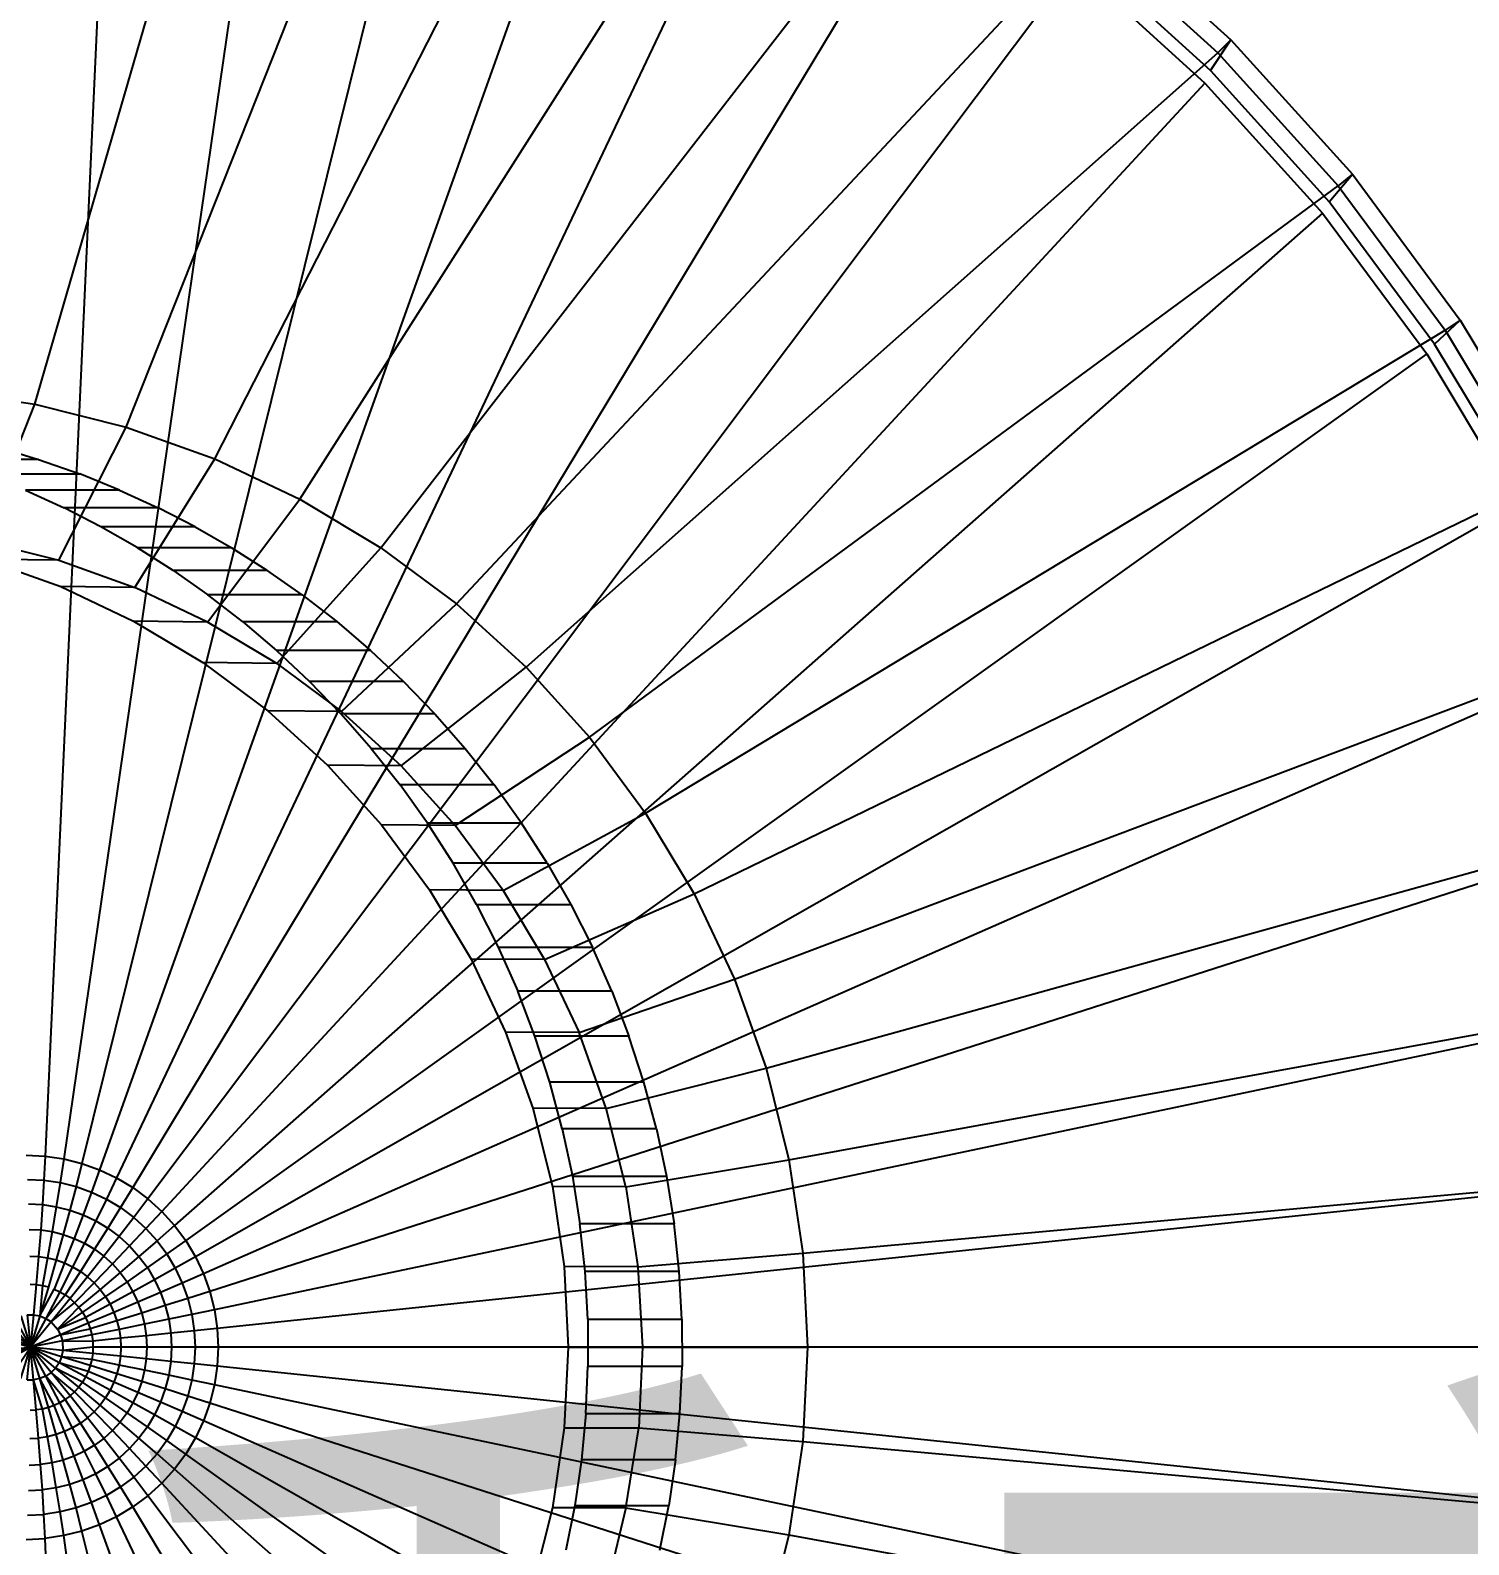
# Model space of a CAD drawing. Extents: x 11992 to 29481, y -6727 to 6811.
# Drawn here: x 12972.57 to 13014.95, y -3612.29 to -3567.68 of the extents above; entities that cross this region are included whole.
import ezdxf

# ---------------------------------------------------------------- set-up
doc = ezdxf.new("R2010")
doc.units = 0
doc.header["$MEASUREMENT"] = 0
doc.layers.get('0').update_dxf_attribs({"color": 8, "linetype": 'CONTINUOUS'})
doc.layers.add('zoylight 0装饰灯', color=6, linetype='CONTINUOUS')
doc.layers.add('zoylight 5回路', color=4, linetype='CONTINUOUS')
doc.styles.get("Standard").update_dxf_attribs({"font": 'arial.ttf'})

msp = doc.modelspace()

# ---------------------------------------------------------------- linework, layer by layer
for p, q in [((12972.701, -3578.695, -1555.559), (12979.989, -3553.593, -1599.218)), ((12975.146, -3554.068, -1609.166), (12973.006, -3600.842, -1656.343)), ((12980.251, -3554.826, -1608.898), (12973.554, -3600.924, -1656.314)), ((12975.394, -3579.37, -1555.418), (12985.115, -3554.879, -1598.95)), ((12985.257, -3556.082, -1608.636), (12974.092, -3601.058, -1656.286)), ((12978.007, -3580.307, -1555.281), (12990.09, -3556.661, -1598.689)), ((12990.116, -3557.823, -1608.381), (12974.614, -3601.245, -1656.258)), ((12980.516, -3581.495, -1555.149), (12994.866, -3558.923, -1598.439)), ((12994.781, -3560.032, -1608.137), (12975.115, -3601.483, -1656.232)), ((12982.896, -3582.924, -1555.024), (12999.398, -3561.643, -1598.201)), ((12999.207, -3562.689, -1607.905), (12975.591, -3601.768, -1656.207)), ((13003.983, -3564.378, -1601.979), (13007.937, -3567.967, -1601.773)), ((12985.126, -3584.579, -1554.908), (13003.642, -3564.795, -1597.979)), ((13003.642, -3564.795, -1597.979), (13007.557, -3568.348, -1597.773)), ((13003.478, -3565.36, -1607.694), (13007.34, -3568.865, -1607.493)), ((13003.352, -3565.767, -1607.688), (12976.036, -3602.099, -1656.184)), ((13003.352, -3565.767, -1607.688), (13007.175, -3569.238, -1607.487)), ((13007.34, -3568.865, -1607.493), (13007.937, -3567.967, -1601.773)), ((13007.937, -3567.967, -1601.773), (13007.557, -3568.348, -1597.773)), ((13007.937, -3567.967, -1601.773), (13011.521, -3571.927, -1601.587)), ((12987.182, -3586.446, -1554.8), (13007.557, -3568.348, -1597.773)), ((13007.557, -3568.348, -1597.773), (13011.105, -3572.269, -1597.587)), ((13007.34, -3568.865, -1607.493), (13010.84, -3572.733, -1607.311)), ((13007.175, -3569.238, -1607.487), (12976.447, -3602.472, -1656.162)), ((13007.175, -3569.238, -1607.487), (13010.641, -3573.067, -1607.306)), ((13010.84, -3572.733, -1607.311), (13011.521, -3571.927, -1601.587)), ((13011.521, -3571.927, -1601.587), (13011.105, -3572.269, -1597.587)), ((13011.521, -3571.927, -1601.587), (13014.699, -3576.219, -1601.423)), ((12989.046, -3588.505, -1554.702), (13011.105, -3572.269, -1597.587)), ((13011.105, -3572.269, -1597.587), (13014.252, -3576.518, -1597.423)), ((13013.944, -3576.924, -1607.151), (13010.84, -3572.733, -1607.311)), ((13010.641, -3573.067, -1607.306), (12976.819, -3602.883, -1656.143)), ((13010.641, -3573.067, -1607.306), (13013.715, -3577.217, -1607.145)), ((12990.699, -3590.738, -1554.615), (13014.252, -3576.518, -1597.423)), ((13013.944, -3576.924, -1607.151), (13014.699, -3576.219, -1601.423)), ((13014.699, -3576.219, -1601.423), (13014.252, -3576.518, -1597.423)), ((13014.252, -3576.518, -1597.423), (13016.969, -3581.057, -1597.28)), ((13014.699, -3576.219, -1601.423), (13017.444, -3580.803, -1601.28)), ((13016.624, -3581.402, -1607.011), (13013.944, -3576.924, -1607.151)), ((13013.715, -3577.217, -1607.145), (12977.149, -3603.329, -1656.126)), ((13013.715, -3577.217, -1607.145), (13016.368, -3581.649, -1607.006)), ((12969.956, -3578.287, -1555.703), (12972.701, -3578.695, -1555.559)), ((12971.112, -3582.717, -1540.533), (12972.701, -3578.695, -1555.559)), ((12972.701, -3578.695, -1555.559), (12975.394, -3579.37, -1555.418)), ((12973.415, -3583.294, -1540.412), (12975.394, -3579.37, -1555.418)), ((12975.394, -3579.37, -1555.418), (12978.007, -3580.307, -1555.281)), ((12971.564, -3579.947, -1500.723), (12972.815, -3580.322, -1500.658)), ((12972.815, -3580.322, -1500.658), (12970.043, -3580.322, -1447.776)), ((12972.815, -3580.322, -1500.658), (12974.029, -3580.75, -1500.594)), ((12975.65, -3584.096, -1540.295), (12978.007, -3580.307, -1555.281)), ((12978.007, -3580.307, -1555.281), (12980.516, -3581.495, -1555.149)), ((12971.257, -3580.75, -1447.712), (12974.029, -3580.75, -1500.594)), ((12975.203, -3581.226, -1500.533), (12974.029, -3580.75, -1500.594)), ((12992.126, -3593.121, -1554.541), (13016.969, -3581.057, -1597.28)), ((12972.432, -3581.226, -1447.651), (12973.564, -3581.746, -1447.591)), ((12975.203, -3581.226, -1500.533), (12972.432, -3581.226, -1447.651)), ((12975.203, -3581.226, -1500.533), (12976.336, -3581.746, -1500.473)), ((12977.796, -3585.112, -1540.182), (12980.516, -3581.495, -1555.149)), ((12980.516, -3581.495, -1555.149), (12982.896, -3582.924, -1555.024)), ((12976.336, -3581.746, -1500.473), (12973.564, -3581.746, -1447.591)), ((12974.653, -3582.308, -1447.534), (12973.564, -3581.746, -1447.591)), ((12977.424, -3582.308, -1500.416), (12976.336, -3581.746, -1500.473)), ((13016.368, -3581.649, -1607.006), (12977.434, -3603.805, -1656.111)), ((12977.424, -3582.308, -1500.416), (12974.653, -3582.308, -1447.534)), ((12975.716, -3582.917, -1447.479), (12974.653, -3582.308, -1447.534)), ((12977.424, -3582.308, -1500.416), (12978.487, -3582.917, -1500.36)), ((12971.112, -3582.717, -1540.533), (12973.415, -3583.294, -1540.412)), ((12971.23, -3583.266, -1498.562), (12973.468, -3584.068, -1498.445)), ((12973.415, -3583.294, -1540.412), (12971.23, -3583.266, -1498.562)), ((12973.415, -3583.294, -1540.412), (12975.65, -3584.096, -1540.295)), ((12975.716, -3582.917, -1447.479), (12976.768, -3583.585, -1447.423)), ((12975.716, -3582.917, -1447.479), (12978.487, -3582.917, -1500.36)), ((12978.487, -3582.917, -1500.36), (12979.54, -3583.585, -1500.305)), ((12979.831, -3586.334, -1540.075), (12982.896, -3582.924, -1555.024)), ((12982.896, -3582.924, -1555.024), (12985.126, -3584.579, -1554.908)), ((12976.768, -3583.585, -1447.423), (12979.54, -3583.585, -1500.305)), ((12976.768, -3583.585, -1447.423), (12977.806, -3584.313, -1447.369)), ((12980.578, -3584.313, -1500.251), (12979.54, -3583.585, -1500.305)), ((12975.65, -3584.096, -1540.295), (12973.468, -3584.068, -1498.445)), ((12973.468, -3584.068, -1498.445), (12975.616, -3585.085, -1498.332)), ((12977.796, -3585.112, -1540.182), (12975.65, -3584.096, -1540.295)), ((12980.578, -3584.313, -1500.251), (12977.806, -3584.313, -1447.369)), ((12978.825, -3585.1, -1447.316), (12977.806, -3584.313, -1447.369)), ((12980.578, -3584.313, -1500.251), (12981.597, -3585.1, -1500.197)), ((12981.738, -3587.749, -1539.976), (12985.126, -3584.579, -1554.908)), ((12985.126, -3584.579, -1554.908), (12987.182, -3586.446, -1554.8)), ((12975.616, -3585.085, -1498.332), (12977.655, -3586.308, -1498.225)), ((12977.796, -3585.112, -1540.182), (12975.616, -3585.085, -1498.332)), ((12979.831, -3586.334, -1540.075), (12977.796, -3585.112, -1540.182)), ((12978.825, -3585.1, -1447.316), (12979.82, -3585.947, -1447.263)), ((12978.825, -3585.1, -1447.316), (12981.597, -3585.1, -1500.197)), ((12981.597, -3585.1, -1500.197), (12982.592, -3585.947, -1500.145)), ((12979.82, -3585.947, -1447.263), (12980.787, -3586.853, -1447.213)), ((12982.592, -3585.947, -1500.145), (12979.82, -3585.947, -1447.263)), ((12982.592, -3585.947, -1500.145), (12983.558, -3586.853, -1500.095)), ((12993.313, -3595.634, -1554.478), (13019.228, -3585.84, -1597.162)), ((12977.655, -3586.308, -1498.225), (12979.564, -3587.726, -1498.125)), ((12979.831, -3586.334, -1540.075), (12977.655, -3586.308, -1498.225)), ((13018.574, -3586.321, -1606.89), (12977.671, -3604.307, -1656.098)), ((12979.831, -3586.334, -1540.075), (12981.738, -3587.749, -1539.976)), ((12980.787, -3586.853, -1447.213), (12981.72, -3587.817, -1447.164)), ((12980.787, -3586.853, -1447.213), (12983.558, -3586.853, -1500.095)), ((12983.497, -3589.346, -1539.883), (12987.182, -3586.446, -1554.8)), ((12984.491, -3587.817, -1500.046), (12983.558, -3586.853, -1500.095)), ((12987.182, -3586.446, -1554.8), (12989.046, -3588.505, -1554.702)), ((12981.738, -3587.749, -1539.976), (12979.564, -3587.726, -1498.125)), ((12979.564, -3587.726, -1498.125), (12981.325, -3589.324, -1498.033)), ((12981.738, -3587.749, -1539.976), (12983.497, -3589.346, -1539.883)), ((12982.615, -3588.837, -1447.117), (12981.72, -3587.817, -1447.164)), ((12984.491, -3587.817, -1500.046), (12981.72, -3587.817, -1447.164)), ((12984.491, -3587.817, -1500.046), (12985.386, -3588.837, -1499.999)), ((12985.09, -3591.107, -1539.799), (12989.046, -3588.505, -1554.702)), ((12989.046, -3588.505, -1554.702), (12990.699, -3590.738, -1554.615)), ((12982.615, -3588.837, -1447.117), (12985.386, -3588.837, -1499.999)), ((12982.615, -3588.837, -1447.117), (12983.467, -3589.911, -1447.072)), ((12985.386, -3588.837, -1499.999), (12986.239, -3589.911, -1499.954)), ((12983.497, -3589.346, -1539.883), (12981.325, -3589.324, -1498.033)), ((12981.325, -3589.324, -1498.033), (12982.921, -3591.088, -1497.95)), ((12985.09, -3591.107, -1539.799), (12983.497, -3589.346, -1539.883)), ((12986.239, -3589.911, -1499.954), (12983.467, -3589.911, -1447.072)), ((12984.272, -3591.037, -1447.03), (12983.467, -3589.911, -1447.072)), ((12987.043, -3591.037, -1499.912), (12986.239, -3589.911, -1499.954)), ((12986.504, -3593.016, -1539.725), (12990.699, -3590.738, -1554.615)), ((12990.699, -3590.738, -1554.615), (12992.126, -3593.121, -1554.541)), ((12994.248, -3598.251, -1554.429), (13021.008, -3590.821, -1597.068)), ((13020.313, -3591.186, -1606.799), (12977.858, -3604.83, -1656.088)), ((12982.921, -3591.088, -1497.95), (12984.336, -3592.999, -1497.875)), ((12985.09, -3591.107, -1539.799), (12982.921, -3591.088, -1497.95)), ((12987.043, -3591.037, -1499.912), (12984.272, -3591.037, -1447.03)), ((12985.024, -3592.211, -1446.991), (12984.272, -3591.037, -1447.03)), ((12986.504, -3593.016, -1539.725), (12985.09, -3591.107, -1539.799)), ((12987.796, -3592.211, -1499.873), (12987.043, -3591.037, -1499.912)), ((12987.796, -3592.211, -1499.873), (12985.024, -3592.211, -1446.991)), ((12985.721, -3593.43, -1446.954), (12985.024, -3592.211, -1446.991)), ((12987.796, -3592.211, -1499.873), (12988.492, -3593.43, -1499.836)), ((12986.504, -3593.016, -1539.725), (12984.336, -3592.999, -1497.875)), ((12984.336, -3592.999, -1497.875), (12985.558, -3595.04, -1497.811)), ((12986.504, -3593.016, -1539.725), (12987.724, -3595.054, -1539.662)), ((12985.721, -3593.43, -1446.954), (12988.492, -3593.43, -1499.836)), ((12985.721, -3593.43, -1446.954), (12986.357, -3594.69, -1446.921)), ((12987.724, -3595.054, -1539.662), (12992.126, -3593.121, -1554.541)), ((12988.492, -3593.43, -1499.836), (12989.129, -3594.69, -1499.803)), ((12992.126, -3593.121, -1554.541), (12993.313, -3595.634, -1554.478)), ((12986.357, -3594.69, -1446.921), (12986.931, -3595.987, -1446.891)), ((12986.357, -3594.69, -1446.921), (12989.129, -3594.69, -1499.803)), ((12989.702, -3595.987, -1499.773), (12989.129, -3594.69, -1499.803)), ((12987.724, -3595.054, -1539.662), (12985.558, -3595.04, -1497.811)), ((12985.558, -3595.04, -1497.811), (12986.574, -3597.192, -1497.758)), ((12987.724, -3595.054, -1539.662), (12988.739, -3597.204, -1539.608)), ((12988.739, -3597.204, -1539.608), (12993.313, -3595.634, -1554.478)), ((12993.313, -3595.634, -1554.478), (12994.248, -3598.251, -1554.429)), ((13021.567, -3596.199, -1606.733), (12977.993, -3605.368, -1656.081)), ((12989.702, -3595.987, -1499.773), (12986.931, -3595.987, -1446.891)), ((12987.438, -3597.314, -1446.864), (12986.931, -3595.987, -1446.891)), ((12989.702, -3595.987, -1499.773), (12990.209, -3597.314, -1499.746)), ((12994.922, -3600.947, -1554.394), (13022.292, -3595.954, -1597.001)), ((12988.739, -3597.204, -1539.608), (12986.574, -3597.192, -1497.758)), ((12986.574, -3597.192, -1497.758), (12987.375, -3599.432, -1497.716)), ((12987.876, -3598.668, -1446.841), (12987.438, -3597.314, -1446.864)), ((12990.209, -3597.314, -1499.746), (12987.438, -3597.314, -1446.864)), ((12989.539, -3599.442, -1539.566), (12988.739, -3597.204, -1539.608)), ((12990.648, -3598.668, -1499.723), (12990.209, -3597.314, -1499.746)), ((12989.539, -3599.442, -1539.566), (12994.248, -3598.251, -1554.429)), ((12994.248, -3598.251, -1554.429), (12994.922, -3600.947, -1554.394)), ((12990.648, -3598.668, -1499.723), (12987.876, -3598.668, -1446.841)), ((12988.244, -3600.043, -1446.822), (12987.876, -3598.668, -1446.841)), ((12991.016, -3600.043, -1499.704), (12990.648, -3598.668, -1499.723)), ((12989.539, -3599.442, -1539.566), (12987.375, -3599.432, -1497.716)), ((12987.375, -3599.432, -1497.716), (12987.952, -3601.741, -1497.686)), ((12990.116, -3601.747, -1539.536), (12989.539, -3599.442, -1539.566)), ((12988.244, -3600.043, -1446.822), (12988.54, -3601.433, -1446.806)), ((12991.016, -3600.043, -1499.704), (12988.244, -3600.043, -1446.822)), ((12991.016, -3600.043, -1499.704), (12991.312, -3601.433, -1499.688)), ((12972.452, -3600.815, -1656.372), (12973.006, -3600.842, -1656.343)), ((12973.006, -3600.842, -1656.343), (12972.97, -3601.55, -1656.996)), ((12973.006, -3600.842, -1656.343), (12973.554, -3600.924, -1656.314)), ((12973.554, -3600.924, -1656.314), (12973.45, -3601.621, -1656.971)), ((12973.554, -3600.924, -1656.314), (12974.092, -3601.058, -1656.286)), ((12974.092, -3601.058, -1656.286), (12973.92, -3601.739, -1656.946)), ((12974.092, -3601.058, -1656.286), (12974.614, -3601.245, -1656.258)), ((12990.116, -3601.747, -1539.536), (12994.922, -3600.947, -1554.394)), ((12994.922, -3600.947, -1554.394), (12995.33, -3603.696, -1554.373)), ((12972.486, -3601.526, -1657.022), (12972.97, -3601.55, -1656.996)), ((12972.97, -3601.55, -1656.996), (12972.927, -3602.271, -1657.537)), ((12972.97, -3601.55, -1656.996), (12973.45, -3601.621, -1656.971)), ((12974.614, -3601.245, -1656.258), (12974.376, -3601.903, -1656.923)), ((12974.614, -3601.245, -1656.258), (12975.115, -3601.483, -1656.232)), ((12975.115, -3601.483, -1656.232), (12974.814, -3602.11, -1656.9)), ((12975.115, -3601.483, -1656.232), (12975.591, -3601.768, -1656.207)), ((13022.324, -3601.311, -1606.693), (12978.074, -3605.917, -1656.077)), ((12988.54, -3601.433, -1446.806), (12988.764, -3602.833, -1446.795)), ((12988.54, -3601.433, -1446.806), (12991.312, -3601.433, -1499.688)), ((12991.312, -3601.433, -1499.688), (12991.535, -3602.833, -1499.677)), ((12995.33, -3603.696, -1554.373), (13023.067, -3601.187, -1596.961)), ((12973.45, -3601.621, -1656.971), (12973.337, -3602.332, -1657.515)), ((12973.45, -3601.621, -1656.971), (12973.92, -3601.739, -1656.946)), ((12973.92, -3601.739, -1656.946), (12973.738, -3602.432, -1657.494)), ((12973.92, -3601.739, -1656.946), (12974.376, -3601.903, -1656.923)), ((12974.376, -3601.903, -1656.923), (12974.127, -3602.572, -1657.474)), ((12974.376, -3601.903, -1656.923), (12974.814, -3602.11, -1656.9)), ((12975.591, -3601.768, -1656.207), (12975.23, -3602.36, -1656.878)), ((12975.591, -3601.768, -1656.207), (12976.036, -3602.099, -1656.184)), ((12987.952, -3601.741, -1497.686), (12988.301, -3604.095, -1497.668)), ((12990.116, -3601.747, -1539.536), (12987.952, -3601.741, -1497.686)), ((12990.116, -3601.747, -1539.536), (12990.465, -3604.098, -1539.518)), ((12972.514, -3602.251, -1657.558), (12972.927, -3602.271, -1657.537)), ((12972.927, -3602.271, -1657.537), (12972.877, -3603.016, -1657.969)), ((12972.927, -3602.271, -1657.537), (12973.337, -3602.332, -1657.515)), ((12973.337, -3602.332, -1657.515), (12973.213, -3603.066, -1657.951)), ((12973.337, -3602.332, -1657.515), (12973.738, -3602.432, -1657.494)), ((12973.738, -3602.432, -1657.494), (12973.543, -3603.149, -1657.934)), ((12973.738, -3602.432, -1657.494), (12974.127, -3602.572, -1657.474)), ((12974.814, -3602.11, -1656.9), (12974.501, -3602.749, -1657.454)), ((12974.814, -3602.11, -1656.9), (12975.23, -3602.36, -1656.878)), ((12975.23, -3602.36, -1656.878), (12974.856, -3602.962, -1657.435)), ((12975.23, -3602.36, -1656.878), (12975.619, -3602.649, -1656.857)), ((12976.036, -3602.099, -1656.184), (12975.619, -3602.649, -1656.857)), ((12976.447, -3602.472, -1656.162), (12975.978, -3602.975, -1656.839)), ((12976.036, -3602.099, -1656.184), (12976.447, -3602.472, -1656.162)), ((12976.447, -3602.472, -1656.162), (12976.819, -3602.883, -1656.143)), ((12974.127, -3602.572, -1657.474), (12973.864, -3603.264, -1657.917)), ((12974.127, -3602.572, -1657.474), (12974.501, -3602.749, -1657.454)), ((12974.501, -3602.749, -1657.454), (12974.171, -3603.409, -1657.901)), ((12974.501, -3602.749, -1657.454), (12974.856, -3602.962, -1657.435)), ((12975.619, -3602.649, -1656.857), (12975.188, -3603.209, -1657.418)), ((12975.619, -3602.649, -1656.857), (12975.978, -3602.975, -1656.839)), ((12976.819, -3602.883, -1656.143), (12976.304, -3603.334, -1656.822)), ((12976.819, -3602.883, -1656.143), (12977.149, -3603.329, -1656.126)), ((12988.914, -3604.237, -1446.787), (12988.764, -3602.833, -1446.795)), ((12991.535, -3602.833, -1499.677), (12988.764, -3602.833, -1446.795)), ((12991.686, -3604.237, -1499.669), (12991.535, -3602.833, -1499.677)), ((12972.537, -3602.999, -1657.986), (12972.877, -3603.016, -1657.969)), ((12972.877, -3603.016, -1657.969), (12972.817, -3603.797, -1658.297)), ((12972.877, -3603.016, -1657.969), (12973.213, -3603.066, -1657.951)), ((12973.213, -3603.066, -1657.951), (12973.077, -3603.836, -1658.284)), ((12973.213, -3603.066, -1657.951), (12973.543, -3603.149, -1657.934)), ((12973.543, -3603.149, -1657.934), (12973.333, -3603.9, -1658.27)), ((12973.543, -3603.149, -1657.934), (12973.864, -3603.264, -1657.917)), ((12973.864, -3603.264, -1657.917), (12973.581, -3603.988, -1658.257)), ((12973.864, -3603.264, -1657.917), (12974.171, -3603.409, -1657.901)), ((12974.856, -3602.962, -1657.435), (12974.463, -3603.584, -1657.885)), ((12975.188, -3603.209, -1657.418), (12974.737, -3603.787, -1657.871)), ((12974.856, -3602.962, -1657.435), (12975.188, -3603.209, -1657.418)), ((12975.188, -3603.209, -1657.418), (12975.495, -3603.487, -1657.402)), ((12975.978, -3602.975, -1656.839), (12975.495, -3603.487, -1657.402)), ((12976.304, -3603.334, -1656.822), (12975.773, -3603.794, -1657.387)), ((12975.978, -3602.975, -1656.839), (12976.304, -3603.334, -1656.822)), ((12976.304, -3603.334, -1656.822), (12976.592, -3603.724, -1656.806)), ((12977.149, -3603.329, -1656.126), (12976.592, -3603.724, -1656.806)), ((12977.149, -3603.329, -1656.126), (12977.434, -3603.805, -1656.111)), ((12972.554, -3603.784, -1658.311), (12972.817, -3603.797, -1658.297)), ((12972.817, -3603.797, -1658.297), (12972.747, -3604.625, -1658.527)), ((12972.817, -3603.797, -1658.297), (12973.077, -3603.836, -1658.284)), ((12974.171, -3603.409, -1657.901), (12973.819, -3604.101, -1658.245)), ((12974.463, -3603.584, -1657.885), (12974.045, -3604.237, -1658.233)), ((12974.171, -3603.409, -1657.901), (12974.463, -3603.584, -1657.885)), ((12974.737, -3603.787, -1657.871), (12974.257, -3604.394, -1658.222)), ((12974.463, -3603.584, -1657.885), (12974.737, -3603.787, -1657.871)), ((12974.737, -3603.787, -1657.871), (12974.989, -3604.016, -1657.858)), ((12975.495, -3603.487, -1657.402), (12974.989, -3604.016, -1657.858)), ((12975.773, -3603.794, -1657.387), (12975.217, -3604.269, -1657.846)), ((12975.495, -3603.487, -1657.402), (12975.773, -3603.794, -1657.387)), ((12975.773, -3603.794, -1657.387), (12976.019, -3604.127, -1657.375)), ((12976.592, -3603.724, -1656.806), (12976.019, -3604.127, -1657.375)), ((12976.592, -3603.724, -1656.806), (12976.842, -3604.141, -1656.793)), ((12977.434, -3603.805, -1656.111), (12976.842, -3604.141, -1656.793)), ((12977.434, -3603.805, -1656.111), (12977.671, -3604.307, -1656.098)), ((12990.465, -3604.098, -1539.518), (12995.33, -3603.696, -1554.373)), ((12995.33, -3603.696, -1554.373), (12995.466, -3606.472, -1554.366)), ((12973.077, -3603.836, -1658.284), (12972.927, -3604.652, -1658.518)), ((12973.077, -3603.836, -1658.284), (12973.333, -3603.9, -1658.27)), ((12973.333, -3603.9, -1658.27), (12973.103, -3604.696, -1658.509)), ((12973.581, -3603.988, -1658.257), (12973.275, -3604.758, -1658.5)), ((12973.333, -3603.9, -1658.27), (12973.581, -3603.988, -1658.257)), ((12973.819, -3604.101, -1658.245), (12973.439, -3604.835, -1658.491)), ((12973.581, -3603.988, -1658.257), (12973.819, -3604.101, -1658.245)), ((12974.045, -3604.237, -1658.233), (12973.595, -3604.929, -1658.483)), ((12973.819, -3604.101, -1658.245), (12974.045, -3604.237, -1658.233)), ((12974.045, -3604.237, -1658.233), (12974.257, -3604.394, -1658.222)), ((12974.989, -3604.016, -1657.858), (12974.452, -3604.571, -1658.211)), ((12975.217, -3604.269, -1657.846), (12974.629, -3604.767, -1658.202)), ((12974.989, -3604.016, -1657.858), (12975.217, -3604.269, -1657.846)), ((12975.217, -3604.269, -1657.846), (12975.42, -3604.543, -1657.835)), ((12976.019, -3604.127, -1657.375), (12975.42, -3604.543, -1657.835)), ((12976.019, -3604.127, -1657.375), (12976.232, -3604.482, -1657.363)), ((12976.842, -3604.141, -1656.793), (12976.232, -3604.482, -1657.363)), ((12976.842, -3604.141, -1656.793), (12977.049, -3604.579, -1656.782)), ((12988.301, -3604.095, -1497.668), (12988.417, -3606.472, -1497.661)), ((12990.465, -3604.098, -1539.518), (12988.301, -3604.095, -1497.668)), ((12991.686, -3604.237, -1499.669), (12988.914, -3604.237, -1446.787)), ((12988.993, -3605.64, -1446.783), (12988.914, -3604.237, -1446.787)), ((12990.465, -3604.098, -1539.518), (12990.611, -3606.472, -1539.51)), ((12991.764, -3605.64, -1499.665), (12991.686, -3604.237, -1499.669)), ((12972.566, -3604.616, -1658.537), (12972.747, -3604.625, -1658.527)), ((12972.747, -3604.625, -1658.527), (12972.667, -3605.513, -1658.664)), ((12972.747, -3604.625, -1658.527), (12972.927, -3604.652, -1658.518)), ((12972.927, -3604.652, -1658.518), (12972.852, -3605.55, -1658.654)), ((12973.103, -3604.696, -1658.509), (12972.852, -3605.55, -1658.654)), ((12972.927, -3604.652, -1658.518), (12973.103, -3604.696, -1658.509)), ((12974.257, -3604.394, -1658.222), (12973.741, -3605.038, -1658.475)), ((12974.452, -3604.571, -1658.211), (12973.876, -3605.16, -1658.468)), ((12974.257, -3604.394, -1658.222), (12974.452, -3604.571, -1658.211)), ((12974.452, -3604.571, -1658.211), (12974.629, -3604.767, -1658.202)), ((12975.42, -3604.543, -1657.835), (12974.786, -3604.979, -1658.194)), ((12975.42, -3604.543, -1657.835), (12975.595, -3604.835, -1657.826)), ((12976.232, -3604.482, -1657.363), (12975.595, -3604.835, -1657.826)), ((12976.232, -3604.482, -1657.363), (12976.409, -3604.856, -1657.354)), ((12977.049, -3604.579, -1656.782), (12976.409, -3604.856, -1657.354)), ((12977.671, -3604.307, -1656.098), (12977.049, -3604.579, -1656.782)), ((12977.049, -3604.579, -1656.782), (12977.212, -3605.036, -1656.774)), ((12977.671, -3604.307, -1656.098), (12977.858, -3604.83, -1656.088)), ((12972.852, -3605.55, -1658.654), (12973.275, -3604.758, -1658.5)), ((12973.439, -3604.835, -1658.491), (12973.026, -3605.622, -1658.645)), ((12973.026, -3605.622, -1658.645), (12973.595, -3604.929, -1658.483)), ((12973.741, -3605.038, -1658.475), (12973.183, -3605.727, -1658.637)), ((12973.183, -3605.727, -1658.637), (12973.876, -3605.16, -1658.468)), ((12973.275, -3604.758, -1658.5), (12973.439, -3604.835, -1658.491)), ((12973.439, -3604.835, -1658.491), (12973.595, -3604.929, -1658.483)), ((12973.595, -3604.929, -1658.483), (12973.741, -3605.038, -1658.475)), ((12973.741, -3605.038, -1658.475), (12973.876, -3605.16, -1658.468)), ((12973.876, -3605.16, -1658.468), (12973.998, -3605.295, -1658.462)), ((12974.629, -3604.767, -1658.202), (12973.998, -3605.295, -1658.462)), ((12974.786, -3604.979, -1658.194), (12974.106, -3605.441, -1658.456)), ((12974.629, -3604.767, -1658.202), (12974.786, -3604.979, -1658.194)), ((12974.786, -3604.979, -1658.194), (12974.921, -3605.205, -1658.187)), ((12975.595, -3604.835, -1657.826), (12974.921, -3605.205, -1658.187)), ((12975.741, -3605.143, -1657.818), (12975.034, -3605.443, -1658.181)), ((12975.595, -3604.835, -1657.826), (12975.741, -3605.143, -1657.818)), ((12976.409, -3604.856, -1657.354), (12975.741, -3605.143, -1657.818)), ((12975.741, -3605.143, -1657.818), (12975.855, -3605.464, -1657.812)), ((12976.409, -3604.856, -1657.354), (12976.548, -3605.246, -1657.347)), ((12977.212, -3605.036, -1656.774), (12976.548, -3605.246, -1657.347)), ((12977.858, -3604.83, -1656.088), (12977.212, -3605.036, -1656.774)), ((12977.212, -3605.036, -1656.774), (12977.33, -3605.507, -1656.768)), ((12977.858, -3604.83, -1656.088), (12977.993, -3605.368, -1656.081)), ((12972.293, -3605.55, -1658.683), (12972.575, -3606.472, -1658.712)), ((12972.478, -3605.513, -1658.674), (12972.667, -3605.513, -1658.664)), ((12972.478, -3605.513, -1658.674), (12972.575, -3606.472, -1658.712)), ((12972.667, -3605.513, -1658.664), (12972.575, -3606.472, -1658.712)), ((12972.852, -3605.55, -1658.654), (12972.575, -3606.472, -1658.712)), ((12972.667, -3605.513, -1658.664), (12972.852, -3605.55, -1658.654)), ((12972.852, -3605.55, -1658.654), (12973.026, -3605.622, -1658.645)), ((12973.998, -3605.295, -1658.462), (12973.372, -3605.937, -1658.627)), ((12974.106, -3605.441, -1658.456), (12973.372, -3605.937, -1658.627)), ((12973.372, -3605.937, -1658.627), (12974.2, -3605.597, -1658.451)), ((12973.998, -3605.295, -1658.462), (12974.106, -3605.441, -1658.456)), ((12974.106, -3605.441, -1658.456), (12974.2, -3605.597, -1658.451)), ((12974.921, -3605.205, -1658.187), (12974.2, -3605.597, -1658.451)), ((12974.2, -3605.597, -1658.451), (12974.277, -3605.762, -1658.447)), ((12975.034, -3605.443, -1658.181), (12974.277, -3605.762, -1658.447)), ((12974.921, -3605.205, -1658.187), (12975.034, -3605.443, -1658.181)), ((12975.034, -3605.443, -1658.181), (12975.122, -3605.692, -1658.176)), ((12975.855, -3605.464, -1657.812), (12975.122, -3605.692, -1658.176)), ((12976.548, -3605.246, -1657.347), (12975.855, -3605.464, -1657.812)), ((12975.855, -3605.464, -1657.812), (12975.938, -3605.794, -1657.808)), ((12976.548, -3605.246, -1657.347), (12976.649, -3605.648, -1657.342)), ((12977.33, -3605.507, -1656.768), (12976.649, -3605.648, -1657.342)), ((12977.993, -3605.368, -1656.081), (12977.33, -3605.507, -1656.768)), ((12977.33, -3605.507, -1656.768), (12977.401, -3605.987, -1656.764)), ((12977.993, -3605.368, -1656.081), (12978.074, -3605.917, -1656.077)), ((12971.724, -3606.018, -1658.713), (12972.575, -3606.472, -1658.712)), ((12971.829, -3605.861, -1658.708), (12972.575, -3606.472, -1658.712)), ((12971.962, -3605.727, -1658.701), (12972.575, -3606.472, -1658.712)), ((12972.119, -3605.622, -1658.693), (12972.575, -3606.472, -1658.712)), ((12973.026, -3605.622, -1658.645), (12972.575, -3606.472, -1658.712)), ((12973.183, -3605.727, -1658.637), (12972.575, -3606.472, -1658.712)), ((12973.026, -3605.622, -1658.645), (12973.183, -3605.727, -1658.637)), ((12973.183, -3605.727, -1658.637), (12973.372, -3605.937, -1658.627)), ((12973.372, -3605.937, -1658.627), (12973.461, -3606.103, -1658.622)), ((12974.277, -3605.762, -1658.447), (12973.461, -3606.103, -1658.622)), ((12973.461, -3606.103, -1658.622), (12974.339, -3605.933, -1658.444)), ((12974.277, -3605.762, -1658.447), (12974.339, -3605.933, -1658.444)), ((12975.122, -3605.692, -1658.176), (12974.339, -3605.933, -1658.444)), ((12974.339, -3605.933, -1658.444), (12974.383, -3606.11, -1658.442)), ((12975.186, -3605.947, -1658.173), (12974.383, -3606.11, -1658.442)), ((12975.122, -3605.692, -1658.176), (12975.186, -3605.947, -1658.173)), ((12975.938, -3605.794, -1657.808), (12975.186, -3605.947, -1658.173)), ((12975.186, -3605.947, -1658.173), (12975.225, -3606.208, -1658.171)), ((12976.649, -3605.648, -1657.342), (12975.938, -3605.794, -1657.808)), ((12975.938, -3605.794, -1657.808), (12975.988, -3606.131, -1657.806)), ((12976.649, -3605.648, -1657.342), (12976.709, -3606.058, -1657.338)), ((12977.401, -3605.987, -1656.764), (12976.709, -3606.058, -1657.338)), ((12978.074, -3605.917, -1656.077), (12977.401, -3605.987, -1656.764)), ((12977.401, -3605.987, -1656.764), (12977.425, -3606.472, -1656.763)), ((12978.074, -3605.917, -1656.077), (12978.101, -3606.472, -1656.076)), ((12988.993, -3605.64, -1446.783), (12991.764, -3605.64, -1499.665)), ((12988.993, -3605.64, -1446.783), (12988.999, -3607.035, -1446.782)), ((12991.764, -3605.64, -1499.665), (12991.771, -3607.035, -1499.664)), ((12971.615, -3606.566, -1658.719), (12972.575, -3606.472, -1658.712)), ((12971.652, -3606.192, -1658.717), (12972.575, -3606.472, -1658.712)), ((12971.652, -3606.751, -1658.717), (12972.575, -3606.472, -1658.712)), ((12971.724, -3606.926, -1658.713), (12972.575, -3606.472, -1658.712)), ((12972.038, -3607.273, -1658.697), (12972.575, -3606.472, -1658.712)), ((12972.293, -3607.394, -1658.683), (12972.575, -3606.472, -1658.712)), ((12972.478, -3607.43, -1658.674), (12972.575, -3606.472, -1658.712)), ((12973.461, -3606.103, -1658.622), (12972.575, -3606.472, -1658.712)), ((12973.516, -3606.284, -1658.619), (12972.575, -3606.472, -1658.712)), ((12973.421, -3606.926, -1658.624), (12972.575, -3606.472, -1658.712)), ((12973.026, -3607.321, -1658.645), (12972.575, -3606.472, -1658.712)), ((12972.667, -3607.43, -1658.664), (12972.575, -3606.472, -1658.712)), ((12973.53, -3606.566, -1658.619), (12972.575, -3606.472, -1658.712)), ((12973.316, -3607.083, -1658.63), (12972.575, -3606.472, -1658.712)), ((12972.852, -3607.394, -1658.654), (12972.575, -3606.472, -1658.712)), ((12973.493, -3606.751, -1658.621), (12972.575, -3606.472, -1658.712)), ((12973.183, -3607.216, -1658.637), (12972.575, -3606.472, -1658.712)), ((12973.461, -3606.103, -1658.622), (12973.516, -3606.284, -1658.619)), ((12974.383, -3606.11, -1658.442), (12973.516, -3606.284, -1658.619)), ((12973.516, -3606.284, -1658.619), (12973.53, -3606.566, -1658.619)), ((12973.516, -3606.284, -1658.619), (12974.409, -3606.29, -1658.44)), ((12974.418, -3606.472, -1658.44), (12973.53, -3606.566, -1658.619)), ((12974.383, -3606.11, -1658.442), (12974.409, -3606.29, -1658.44)), ((12975.225, -3606.208, -1658.171), (12974.409, -3606.29, -1658.44)), ((12974.409, -3606.29, -1658.44), (12974.418, -3606.472, -1658.44)), ((12974.418, -3606.472, -1658.44), (12974.409, -3606.654, -1658.44)), ((12977.425, -3606.472, -1656.763), (12974.418, -3606.472, -1658.44)), ((12975.988, -3606.131, -1657.806), (12975.225, -3606.208, -1658.171)), ((12975.225, -3606.208, -1658.171), (12975.238, -3606.472, -1658.17)), ((12975.238, -3606.472, -1658.17), (12975.225, -3606.735, -1658.171)), ((12976.709, -3606.058, -1657.338), (12975.988, -3606.131, -1657.806)), ((12975.988, -3606.131, -1657.806), (12976.004, -3606.472, -1657.805)), ((12976.004, -3606.472, -1657.805), (12975.988, -3606.812, -1657.806)), ((12976.709, -3606.058, -1657.338), (12976.73, -3606.472, -1657.337)), ((12976.73, -3606.472, -1657.337), (12976.709, -3606.886, -1657.338)), ((12977.425, -3606.472, -1656.763), (12977.401, -3606.957, -1656.764)), ((13022.577, -3606.472, -1606.68), (12977.425, -3606.472, -1656.763)), ((12978.101, -3606.472, -1656.076), (12978.074, -3607.026, -1656.077)), ((12988.417, -3606.472, -1497.661), (12988.301, -3608.849, -1497.668)), ((12988.417, -3606.472, -1497.661), (12995.466, -3606.472, -1554.366)), ((12990.611, -3606.472, -1539.51), (12990.494, -3608.849, -1539.517)), ((12995.466, -3606.472, -1554.366), (12995.33, -3609.248, -1554.373)), ((13022.895, -3606.472, -1606.686), (12995.466, -3606.472, -1554.366)), ((12973.421, -3606.926, -1658.624), (12973.316, -3607.083, -1658.63)), ((12973.493, -3606.751, -1658.621), (12973.421, -3606.926, -1658.624)), ((12974.199, -3607.346, -1658.451), (12973.421, -3606.926, -1658.624)), ((12974.277, -3607.182, -1658.447), (12973.421, -3606.926, -1658.624)), ((12973.53, -3606.566, -1658.619), (12973.493, -3606.751, -1658.621)), ((12974.383, -3606.834, -1658.442), (12973.493, -3606.751, -1658.621)), ((12974.338, -3607.01, -1658.444), (12973.493, -3606.751, -1658.621)), ((12974.409, -3606.654, -1658.44), (12973.53, -3606.566, -1658.619)), ((12974.383, -3606.834, -1658.442), (12974.338, -3607.01, -1658.444)), ((12974.409, -3606.654, -1658.44), (12974.383, -3606.834, -1658.442)), ((12975.186, -3606.996, -1658.173), (12974.383, -3606.834, -1658.442)), ((12975.225, -3606.735, -1658.171), (12974.409, -3606.654, -1658.44)), ((12975.225, -3606.735, -1658.171), (12975.186, -3606.996, -1658.173)), ((12975.988, -3606.812, -1657.806), (12975.225, -3606.735, -1658.171)), ((12975.988, -3606.812, -1657.806), (12975.938, -3607.149, -1657.808)), ((12976.709, -3606.886, -1657.338), (12975.988, -3606.812, -1657.806)), ((12976.709, -3606.886, -1657.338), (12976.649, -3607.295, -1657.342)), ((12977.401, -3606.957, -1656.764), (12976.709, -3606.886, -1657.338)), ((12973.026, -3607.321, -1658.645), (12972.852, -3607.394, -1658.654)), ((12973.183, -3607.216, -1658.637), (12973.026, -3607.321, -1658.645)), ((12973.439, -3608.108, -1658.491), (12973.026, -3607.321, -1658.645)), ((12973.595, -3608.014, -1658.483), (12973.026, -3607.321, -1658.645)), ((12973.316, -3607.083, -1658.63), (12973.183, -3607.216, -1658.637)), ((12973.876, -3607.784, -1658.468), (12973.183, -3607.216, -1658.637)), ((12973.741, -3607.906, -1658.475), (12973.183, -3607.216, -1658.637)), ((12974.106, -3607.503, -1658.456), (12973.316, -3607.083, -1658.63)), ((12973.998, -3607.649, -1658.462), (12973.316, -3607.083, -1658.63)), ((12974.199, -3607.346, -1658.451), (12974.106, -3607.503, -1658.456)), ((12974.277, -3607.182, -1658.447), (12974.199, -3607.346, -1658.451)), ((12974.921, -3607.739, -1658.187), (12974.199, -3607.346, -1658.451)), ((12974.338, -3607.01, -1658.444), (12974.277, -3607.182, -1658.447)), ((12975.033, -3607.5, -1658.181), (12974.277, -3607.182, -1658.447)), ((12975.122, -3607.252, -1658.176), (12974.338, -3607.01, -1658.444)), ((12975.122, -3607.252, -1658.176), (12975.033, -3607.5, -1658.181)), ((12975.186, -3606.996, -1658.173), (12975.122, -3607.252, -1658.176)), ((12975.855, -3607.48, -1657.812), (12975.122, -3607.252, -1658.176)), ((12975.938, -3607.149, -1657.808), (12975.186, -3606.996, -1658.173)), ((12975.938, -3607.149, -1657.808), (12975.855, -3607.48, -1657.812)), ((12976.649, -3607.295, -1657.342), (12975.938, -3607.149, -1657.808)), ((12976.649, -3607.295, -1657.342), (12976.548, -3607.697, -1657.347)), ((12977.33, -3607.437, -1656.768), (12976.649, -3607.295, -1657.342)), ((12977.401, -3606.957, -1656.764), (12977.33, -3607.437, -1656.768)), ((12978.074, -3607.026, -1656.077), (12977.401, -3606.957, -1656.764)), ((12978.074, -3607.026, -1656.077), (12977.993, -3607.575, -1656.081)), ((13022.324, -3611.633, -1606.693), (12978.074, -3607.026, -1656.077)), ((12988.936, -3608.418, -1446.786), (12988.999, -3607.035, -1446.782)), ((12991.771, -3607.035, -1499.664), (12988.999, -3607.035, -1446.782)), ((12991.708, -3608.418, -1499.668), (12991.771, -3607.035, -1499.664)), ((12972.478, -3607.43, -1658.674), (12972.667, -3607.43, -1658.664)), ((12972.852, -3607.394, -1658.654), (12972.667, -3607.43, -1658.664)), ((12972.747, -3608.318, -1658.527), (12972.667, -3607.43, -1658.664)), ((12972.927, -3608.291, -1658.518), (12972.667, -3607.43, -1658.664)), ((12973.103, -3608.247, -1658.509), (12972.852, -3607.394, -1658.654)), ((12973.274, -3608.186, -1658.5), (12972.852, -3607.394, -1658.654)), ((12973.876, -3607.784, -1658.468), (12973.741, -3607.906, -1658.475)), ((12973.998, -3607.649, -1658.462), (12973.876, -3607.784, -1658.468)), ((12974.452, -3608.372, -1658.211), (12973.876, -3607.784, -1658.468)), ((12974.106, -3607.503, -1658.456), (12973.998, -3607.649, -1658.462)), ((12974.628, -3608.177, -1658.202), (12973.998, -3607.649, -1658.462)), ((12974.785, -3607.965, -1658.194), (12974.106, -3607.503, -1658.456)), ((12974.921, -3607.739, -1658.187), (12974.785, -3607.965, -1658.194)), ((12975.033, -3607.5, -1658.181), (12974.921, -3607.739, -1658.187)), ((12975.595, -3608.109, -1657.826), (12974.921, -3607.739, -1658.187)), ((12975.74, -3607.801, -1657.818), (12975.033, -3607.5, -1658.181)), ((12975.74, -3607.801, -1657.818), (12975.595, -3608.109, -1657.826)), ((12975.855, -3607.48, -1657.812), (12975.74, -3607.801, -1657.818)), ((12976.409, -3608.087, -1657.354), (12975.74, -3607.801, -1657.818)), ((12976.548, -3607.697, -1657.347), (12975.855, -3607.48, -1657.812)), ((12976.548, -3607.697, -1657.347), (12976.409, -3608.087, -1657.354)), ((12977.212, -3607.907, -1656.774), (12976.548, -3607.697, -1657.347)), ((12977.33, -3607.437, -1656.768), (12977.212, -3607.907, -1656.774)), ((12977.993, -3607.575, -1656.081), (12977.33, -3607.437, -1656.768)), ((12977.993, -3607.575, -1656.081), (12977.858, -3608.114, -1656.088)), ((13021.567, -3616.745, -1606.733), (12977.993, -3607.575, -1656.081)), ((12973.103, -3608.247, -1658.509), (12972.927, -3608.291, -1658.518)), ((12973.274, -3608.186, -1658.5), (12973.103, -3608.247, -1658.509)), ((12973.333, -3609.044, -1658.27), (12973.103, -3608.247, -1658.509)), ((12973.439, -3608.108, -1658.491), (12973.274, -3608.186, -1658.5)), ((12973.581, -3608.955, -1658.257), (12973.274, -3608.186, -1658.5)), ((12973.595, -3608.014, -1658.483), (12973.439, -3608.108, -1658.491)), ((12973.819, -3608.842, -1658.245), (12973.439, -3608.108, -1658.491)), ((12973.741, -3607.906, -1658.475), (12973.595, -3608.014, -1658.483)), ((12974.045, -3608.707, -1658.233), (12973.595, -3608.014, -1658.483)), ((12974.256, -3608.55, -1658.222), (12973.741, -3607.906, -1658.475)), ((12974.628, -3608.177, -1658.202), (12974.452, -3608.372, -1658.211)), ((12974.785, -3607.965, -1658.194), (12974.628, -3608.177, -1658.202)), ((12975.217, -3608.675, -1657.846), (12974.628, -3608.177, -1658.202)), ((12975.42, -3608.401, -1657.835), (12974.785, -3607.965, -1658.194)), ((12975.595, -3608.109, -1657.826), (12975.42, -3608.401, -1657.835)), ((12976.232, -3608.462, -1657.363), (12975.595, -3608.109, -1657.826)), ((12976.409, -3608.087, -1657.354), (12976.232, -3608.462, -1657.363)), ((12977.049, -3608.364, -1656.782), (12976.409, -3608.087, -1657.354)), ((12977.212, -3607.907, -1656.774), (12977.049, -3608.364, -1656.782)), ((12977.858, -3608.114, -1656.088), (12977.212, -3607.907, -1656.774)), ((12977.858, -3608.114, -1656.088), (12977.671, -3608.637, -1656.098)), ((13020.313, -3621.757, -1606.799), (12977.858, -3608.114, -1656.088)), ((12972.565, -3608.327, -1658.537), (12972.747, -3608.318, -1658.527)), ((12972.927, -3608.291, -1658.518), (12972.747, -3608.318, -1658.527)), ((12972.817, -3609.147, -1658.297), (12972.747, -3608.318, -1658.527)), ((12973.077, -3609.108, -1658.283), (12972.927, -3608.291, -1658.518)), ((12974.045, -3608.707, -1658.233), (12973.819, -3608.842, -1658.245)), ((12974.256, -3608.55, -1658.222), (12974.045, -3608.707, -1658.233)), ((12974.463, -3609.359, -1657.885), (12974.045, -3608.707, -1658.233)), ((12974.452, -3608.372, -1658.211), (12974.256, -3608.55, -1658.222)), ((12974.736, -3609.156, -1657.871), (12974.256, -3608.55, -1658.222)), ((12974.989, -3608.927, -1657.858), (12974.452, -3608.372, -1658.211)), ((12975.217, -3608.675, -1657.846), (12974.989, -3608.927, -1657.858)), ((12975.42, -3608.401, -1657.835), (12975.217, -3608.675, -1657.846)), ((12975.773, -3609.15, -1657.387), (12975.217, -3608.675, -1657.846)), ((12976.019, -3608.817, -1657.374), (12975.42, -3608.401, -1657.835)), ((12976.232, -3608.462, -1657.363), (12976.019, -3608.817, -1657.374)), ((12976.841, -3608.803, -1656.793), (12976.232, -3608.462, -1657.363)), ((12977.049, -3608.364, -1656.782), (12976.841, -3608.803, -1656.793)), ((12977.671, -3608.637, -1656.098), (12977.049, -3608.364, -1656.782)), ((12977.671, -3608.637, -1656.098), (12977.434, -3609.138, -1656.111)), ((13018.574, -3626.623, -1606.89), (12977.671, -3608.637, -1656.098)), ((12988.936, -3608.418, -1446.786), (12988.805, -3609.783, -1446.793)), ((12988.936, -3608.418, -1446.786), (12991.708, -3608.418, -1499.668)), ((12991.577, -3609.783, -1499.674), (12991.708, -3608.418, -1499.668)), ((12972.554, -3609.16, -1658.311), (12972.817, -3609.147, -1658.297)), ((12973.077, -3609.108, -1658.283), (12972.817, -3609.147, -1658.297)), ((12972.876, -3609.928, -1657.969), (12972.817, -3609.147, -1658.297)), ((12973.333, -3609.044, -1658.27), (12973.077, -3609.108, -1658.283)), ((12973.213, -3609.878, -1657.951), (12973.077, -3609.108, -1658.283)), ((12973.581, -3608.955, -1658.257), (12973.333, -3609.044, -1658.27)), ((12973.543, -3609.795, -1657.934), (12973.333, -3609.044, -1658.27)), ((12973.819, -3608.842, -1658.245), (12973.581, -3608.955, -1658.257)), ((12973.864, -3609.68, -1657.917), (12973.581, -3608.955, -1658.257)), ((12974.171, -3609.534, -1657.901), (12973.819, -3608.842, -1658.245)), ((12974.736, -3609.156, -1657.871), (12974.463, -3609.359, -1657.885)), ((12974.989, -3608.927, -1657.858), (12974.736, -3609.156, -1657.871)), ((12975.188, -3609.735, -1657.418), (12974.736, -3609.156, -1657.871)), ((12975.495, -3609.457, -1657.402), (12974.989, -3608.927, -1657.858)), ((12975.773, -3609.15, -1657.387), (12975.495, -3609.457, -1657.402)), ((12976.019, -3608.817, -1657.374), (12975.773, -3609.15, -1657.387)), ((12976.304, -3609.609, -1656.822), (12975.773, -3609.15, -1657.387)), ((12976.592, -3609.219, -1656.806), (12976.019, -3608.817, -1657.374)), ((12976.841, -3608.803, -1656.793), (12976.592, -3609.219, -1656.806)), ((12977.434, -3609.138, -1656.111), (12976.841, -3608.803, -1656.793)), ((12977.434, -3609.138, -1656.111), (12977.149, -3609.615, -1656.126)), ((13016.368, -3631.294, -1607.006), (12977.434, -3609.138, -1656.111)), ((12988.301, -3608.849, -1497.668), (12987.952, -3611.203, -1497.686)), ((12988.301, -3608.849, -1497.668), (12990.494, -3608.849, -1539.517)), ((12990.116, -3611.197, -1539.536), (12990.494, -3608.849, -1539.517)), ((12990.494, -3608.849, -1539.517), (12995.33, -3609.248, -1554.373)), ((12974.171, -3609.534, -1657.901), (12973.864, -3609.68, -1657.917)), ((12974.463, -3609.359, -1657.885), (12974.171, -3609.534, -1657.901)), ((12974.501, -3610.195, -1657.454), (12974.171, -3609.534, -1657.901)), ((12974.856, -3609.982, -1657.435), (12974.463, -3609.359, -1657.885)), ((12975.495, -3609.457, -1657.402), (12975.188, -3609.735, -1657.418)), ((12975.978, -3609.969, -1656.839), (12975.495, -3609.457, -1657.402)), ((12976.304, -3609.609, -1656.822), (12975.978, -3609.969, -1656.839)), ((12976.592, -3609.219, -1656.806), (12976.304, -3609.609, -1656.822)), ((12976.819, -3610.061, -1656.143), (12976.304, -3609.609, -1656.822)), ((12977.149, -3609.615, -1656.126), (12976.592, -3609.219, -1656.806)), ((12977.149, -3609.615, -1656.126), (12976.819, -3610.061, -1656.143)), ((13013.715, -3635.726, -1607.145), (12977.149, -3609.615, -1656.126)), ((12995.33, -3609.248, -1554.373), (12994.922, -3611.997, -1554.394)), ((12995.33, -3609.248, -1554.373), (13023.067, -3611.756, -1596.961)), ((12972.537, -3609.944, -1657.986), (12972.876, -3609.928, -1657.969)), ((12973.213, -3609.878, -1657.951), (12972.876, -3609.928, -1657.969)), ((12972.927, -3610.673, -1657.537), (12972.876, -3609.928, -1657.969)), ((12973.543, -3609.795, -1657.934), (12973.213, -3609.878, -1657.951)), ((12973.336, -3610.612, -1657.515), (12973.213, -3609.878, -1657.951)), ((12973.864, -3609.68, -1657.917), (12973.543, -3609.795, -1657.934)), ((12973.738, -3610.511, -1657.494), (12973.543, -3609.795, -1657.934)), ((12974.127, -3610.372, -1657.474), (12973.864, -3609.68, -1657.917)), ((12974.856, -3609.982, -1657.435), (12974.501, -3610.195, -1657.454)), ((12975.188, -3609.735, -1657.418), (12974.856, -3609.982, -1657.435)), ((12975.23, -3610.584, -1656.878), (12974.856, -3609.982, -1657.435)), ((12975.619, -3610.295, -1656.857), (12975.188, -3609.735, -1657.418)), ((12975.978, -3609.969, -1656.839), (12975.619, -3610.295, -1656.857)), ((12976.447, -3610.472, -1656.162), (12975.978, -3609.969, -1656.839)), ((12976.819, -3610.061, -1656.143), (12976.447, -3610.472, -1656.162)), ((13010.641, -3639.877, -1607.306), (12976.819, -3610.061, -1656.143)), ((12988.805, -3609.783, -1446.793), (12988.609, -3611.127, -1446.803)), ((12991.577, -3609.783, -1499.674), (12988.805, -3609.783, -1446.793)), ((12991.577, -3609.783, -1499.674), (12991.38, -3611.127, -1499.685)), ((12973.738, -3610.511, -1657.494), (12973.336, -3610.612, -1657.515)), ((12974.127, -3610.372, -1657.474), (12973.738, -3610.511, -1657.494)), ((12973.92, -3611.204, -1656.946), (12973.738, -3610.511, -1657.494)), ((12974.501, -3610.195, -1657.454), (12974.127, -3610.372, -1657.474)), ((12974.376, -3611.041, -1656.923), (12974.127, -3610.372, -1657.474)), ((12974.814, -3610.833, -1656.9), (12974.501, -3610.195, -1657.454)), ((12975.619, -3610.295, -1656.857), (12975.23, -3610.584, -1656.878)), ((12976.036, -3610.845, -1656.184), (12975.619, -3610.295, -1656.857)), ((12976.447, -3610.472, -1656.162), (12976.036, -3610.845, -1656.184)), ((13007.175, -3643.706, -1607.487), (12976.447, -3610.472, -1656.162)), ((12972.514, -3610.693, -1657.558), (12972.927, -3610.673, -1657.537)), ((12973.336, -3610.612, -1657.515), (12972.927, -3610.673, -1657.537)), ((12972.97, -3611.393, -1656.996), (12972.927, -3610.673, -1657.537)), ((12973.449, -3611.322, -1656.971), (12973.336, -3610.612, -1657.515)), ((12974.814, -3610.833, -1656.9), (12974.376, -3611.041, -1656.923)), ((12975.23, -3610.584, -1656.878), (12974.814, -3610.833, -1656.9)), ((12975.115, -3611.461, -1656.232), (12974.814, -3610.833, -1656.9)), ((12975.59, -3611.175, -1656.207), (12975.23, -3610.584, -1656.878)), ((12976.036, -3610.845, -1656.184), (12975.59, -3611.175, -1656.207)), ((13003.352, -3647.176, -1607.688), (12976.036, -3610.845, -1656.184)), ((12972.486, -3611.417, -1657.022), (12972.97, -3611.393, -1656.996)), ((12973.449, -3611.322, -1656.971), (12972.97, -3611.393, -1656.996)), ((12973.006, -3612.101, -1656.343), (12972.97, -3611.393, -1656.996)), ((12973.92, -3611.204, -1656.946), (12973.449, -3611.322, -1656.971)), ((12973.554, -3612.02, -1656.314), (12973.449, -3611.322, -1656.971)), ((12974.376, -3611.041, -1656.923), (12973.92, -3611.204, -1656.946)), ((12974.092, -3611.885, -1656.286), (12973.92, -3611.204, -1656.946)), ((12974.614, -3611.698, -1656.258), (12974.376, -3611.041, -1656.923)), ((12975.59, -3611.175, -1656.207), (12975.115, -3611.461, -1656.232)), ((12999.207, -3650.254, -1607.905), (12975.59, -3611.175, -1656.207)), ((12987.952, -3611.203, -1497.686), (12987.375, -3613.511, -1497.716)), ((12990.116, -3611.197, -1539.536), (12987.952, -3611.203, -1497.686)), ((12988.609, -3611.127, -1446.803), (12988.35, -3612.444, -1446.816)), ((12988.609, -3611.127, -1446.803), (12991.38, -3611.127, -1499.685)), ((12990.116, -3611.197, -1539.536), (12989.568, -3613.511, -1539.565)), ((12990.116, -3611.197, -1539.536), (12994.922, -3611.997, -1554.394)), ((12991.121, -3612.444, -1499.698), (12991.38, -3611.127, -1499.685)), ((12974.614, -3611.698, -1656.258), (12974.092, -3611.885, -1656.286)), ((12975.115, -3611.461, -1656.232), (12974.614, -3611.698, -1656.258)), ((12990.115, -3655.121, -1608.381), (12974.614, -3611.698, -1656.258)), ((12994.78, -3652.911, -1608.137), (12975.115, -3611.461, -1656.232)), ((12972.452, -3612.129, -1656.372), (12973.006, -3612.101, -1656.343)), ((12973.554, -3612.02, -1656.314), (12973.006, -3612.101, -1656.343)), ((12975.146, -3658.875, -1609.166), (12973.006, -3612.101, -1656.343)), ((12974.092, -3611.885, -1656.286), (12973.554, -3612.02, -1656.314)), ((12980.251, -3658.117, -1608.898), (12973.554, -3612.02, -1656.314)), ((12985.257, -3656.861, -1608.636), (12974.092, -3611.885, -1656.286)), ((12994.922, -3611.997, -1554.394), (12994.248, -3614.693, -1554.429)), ((12994.922, -3611.997, -1554.394), (13022.292, -3616.99, -1597.001))]:
    msp.add_line(p, q)
at = {"layer": 'zoylight 0装饰灯'}
msp.add_circle((12945.599, -3641.423), 120.31, dxfattribs=at)
at = {"layer": 'zoylight 5回路', "linetype": 'Continuous'}
msp.add_arc((6275.136, -7252.218), 7708.994, 11.5628823, 33.6454644, dxfattribs=at)

# ---------------------------------------------------------------- texts
at = {"layer": 'zoylight 0装饰灯', "insert": (12819.66, -3567.444), "char_height": 26, "width": 253.16162, "attachment_point": 1}
msp.add_mtext('{\\fMicrosoft YaHei|b0|i0|c134|p34;\\W9.1127;\\C6; \\W1;此处\\P{\\W4.063193; }可预留插座\\P{\\W9.1292; }设置\\P{\\W3.318144; }落地灯/台灯}', dxfattribs=at)

doc.saveas('drawing.dxf')
